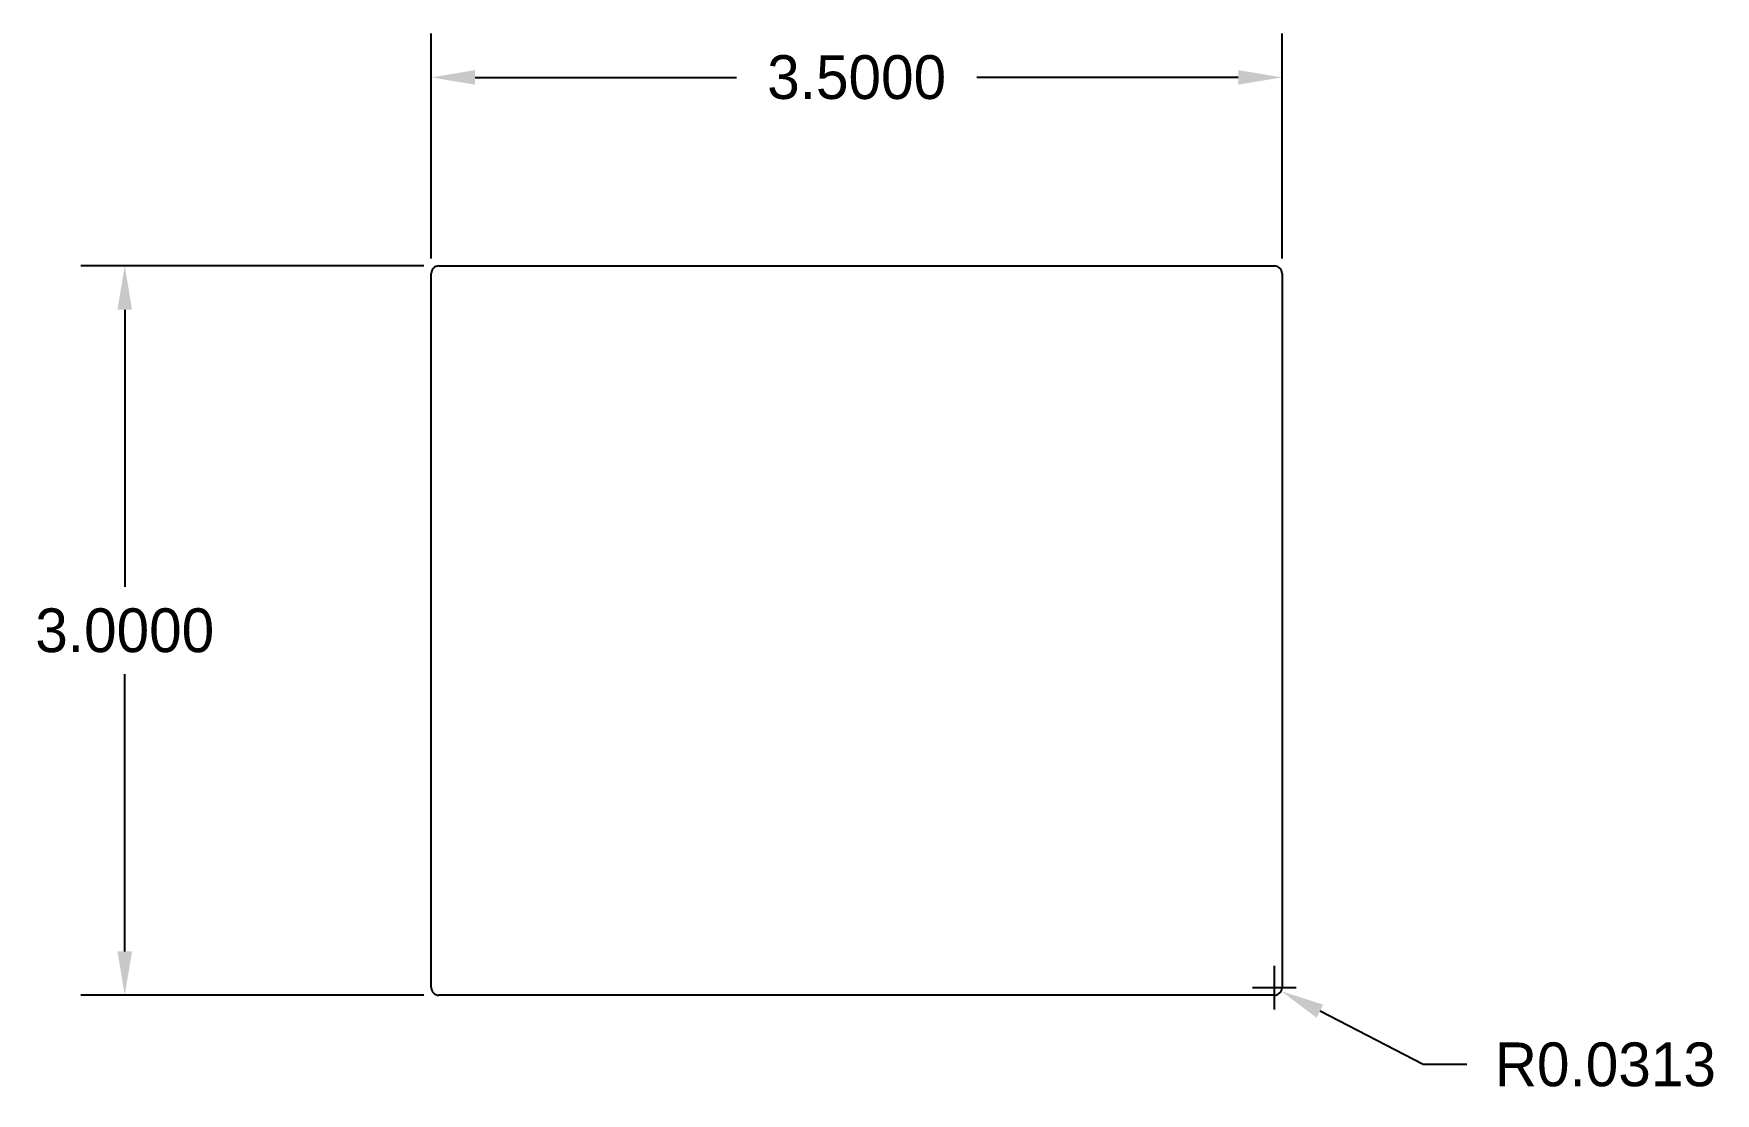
# Model space of a CAD drawing. Extents: x -2.39 to 4.53, y -2.77 to 1.59.
import ezdxf

# ---------------------------------------------------------------- set-up
doc = ezdxf.new("R2010")
doc.units = 0
doc.header["$MEASUREMENT"] = 0
doc.dimstyles.get("Standard").update_dxf_attribs({"dimtxt": 0.18, "dimasz": 0.18, "dimexe": 0.18, "dimexo": 0.0625, "dimgap": 0.09, "dimtad": 0, "dimtih": 1, "dimtoh": 1, "dimdec": 4, "dimzin": 0, "dimdsep": 46, "dimtxsty": 'Standard', "dimcen": 0.09, "dimadec": 0, "dimazin": 0, "dimtfac": 1, "dimtdec": 4, "dimtofl": 0, "dimtmove": 0, "dimatfit": 3, "dimfxl": 1, "dimtolj": 1, "dimtzin": 0, "dimarcsym": 0})

# ---------------------------------------------------------------- blocks, each defined once
blk = doc.blocks.new('*D1')
at = {"color": 0, "lineweight": -2, "transparency": 16777216}
for p, q in [((-0.7815, 0.6381), (-2.1915, 0.6381)), ((-2.0115, 0.4581), (-2.0115, -0.6819)), ((-2.0115, -2.1819), (-2.0115, -1.0419)), ((-0.7815, -2.3619), (-2.1915, -2.3619))]:
    blk.add_line(p, q, dxfattribs=at)
at = {"color": 0, "transparency": 16777216}
for points in [[(-2.0415, 0.4581), (-1.9815, 0.4581), (-2.0115, 0.6381)], [(-2.0415, -2.1819), (-1.9815, -2.1819), (-2.0115, -2.3619)]]:
    blk.add_solid(points, dxfattribs=at)
at = {"layer": 'Defpoints', "color": 0, "transparency": 16777216}
for p in [(-0.719, 0.6381), (-2.0115, -2.3619), (-0.719, -2.3619)]:
    blk.add_point(p, dxfattribs=at)
at = {"color": 0, "transparency": 16777216, "insert": (-2.0115, -0.8619), "char_height": 0.18, "attachment_point": 5}
blk.add_mtext('\\A1;3.0000', dxfattribs=at)
blk = doc.blocks.new('*D2')
at = {"color": 0, "lineweight": -2, "transparency": 16777216}
for p, q in [((-0.7502, 0.6694), (-0.7502, 1.5938)), ((2.7498, 0.6694), (2.7498, 1.5938)), ((-0.5702, 1.4138), (0.5048, 1.4138)), ((2.5698, 1.4138), (1.4948, 1.4138))]:
    blk.add_line(p, q, dxfattribs=at)
at = {"color": 0, "transparency": 16777216}
for points in [[(-0.5702, 1.4438), (-0.5702, 1.3838), (-0.7502, 1.4138)], [(2.5698, 1.4438), (2.5698, 1.3838), (2.7498, 1.4138)]]:
    blk.add_solid(points, dxfattribs=at)
at = {"layer": 'Defpoints', "color": 0, "transparency": 16777216}
for p in [(2.7498, 1.4138), (-0.7502, 0.6069), (2.7498, 0.6069)]:
    blk.add_point(p, dxfattribs=at)
at = {"color": 0, "transparency": 16777216, "insert": (0.9998, 1.4138), "char_height": 0.18, "attachment_point": 5}
blk.add_mtext('\\A1;3.5000', dxfattribs=at)
blk = doc.blocks.new('*D3')
at = {"color": 0, "lineweight": -2, "transparency": 16777216}
for p, q in [((2.7185, -2.4206), (2.7185, -2.2406)), ((2.6285, -2.3306), (2.8085, -2.3306)), ((3.3299, -2.6477), (2.9061, -2.4279)), ((3.5099, -2.6477), (3.3299, -2.6477))]:
    blk.add_line(p, q, dxfattribs=at)
at = {"color": 0, "transparency": 16777216}
blk.add_solid([(2.9199, -2.4012), (2.8922, -2.4545), (2.7463, -2.345)], dxfattribs=at)
at = {"layer": 'Defpoints', "color": 0, "transparency": 16777216}
for p in [(2.7185, -2.3306), (2.7463, -2.345)]:
    blk.add_point(p, dxfattribs=at)
at = {"color": 0, "transparency": 16777216, "insert": (4.0799, -2.6477), "char_height": 0.18, "attachment_point": 5}
blk.add_mtext('\\A1;R0.0313', dxfattribs=at)

msp = doc.modelspace()

# ---------------------------------------------------------------- linework, layer by layer
for p, q in [((-0.71897, 0.63814), (2.71853, 0.63814)), ((-0.75022, -2.33061), (-0.75022, 0.60689)), ((2.74978, 0.60689), (2.74978, -2.33061)), ((2.71853, -2.36186), (-0.71897, -2.36186))]:
    msp.add_line(p, q)
for centre, start, end in [((-0.71897, 0.60689), 90, 180), ((2.71853, 0.60689), 0, 90), ((-0.71897, -2.33061), 180, 270), ((2.71853, -2.33061), 270, 0)]:
    msp.add_arc(centre, 0.03125, start, end)

# ---------------------------------------------------------------- dimensions: what is measured, and where the dimension line sits
dim = msp.add_linear_dim(base=(2.74978, 1.41381), p1=(-0.75022, 0.60689), p2=(2.74978, 0.60689), dimstyle='Standard')
dim.commit()
dim.dimension.update_dxf_attribs({"geometry": '*D2', "text_midpoint": (0.99978, 1.41381)})
dim = msp.add_linear_dim(base=(-2.01148, -2.36186), p1=(-0.71897, 0.63814), p2=(-0.71897, -2.36186), angle=90, dimstyle='Standard')
dim.commit()
dim.dimension.update_dxf_attribs({"geometry": '*D1', "text_midpoint": (-2.01148, -0.86186)})
dim = msp.add_radius_dim(center=(2.71853, -2.33061), mpoint=(2.74627, -2.345), dimstyle='Standard')
dim.commit()
dim.dimension.update_dxf_attribs({"geometry": '*D3', "text_midpoint": (4.07988, -2.64768), "dimtype": 164})

doc.saveas('drawing.dxf')
